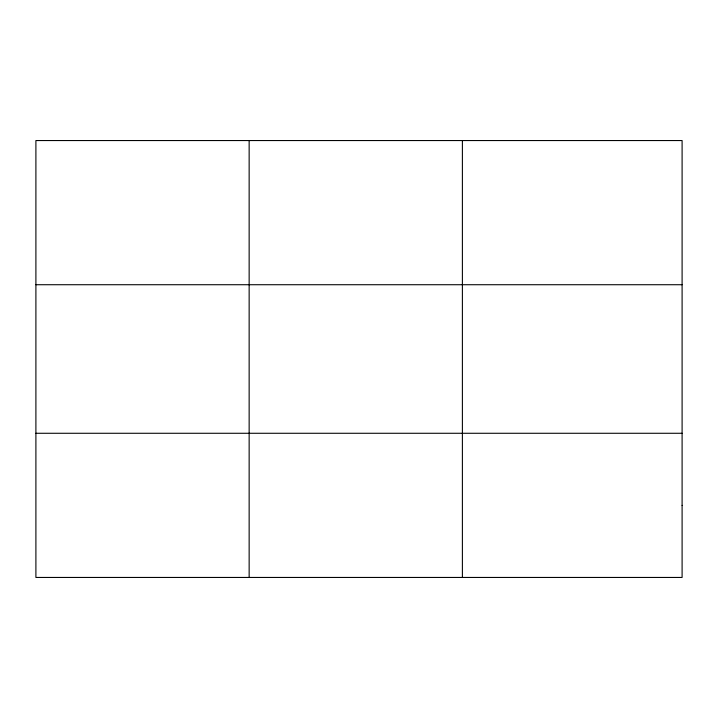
<?xml version="1.0" encoding="UTF-8"?>
<svg xmlns="http://www.w3.org/2000/svg" width="718" height="718" viewBox="0 0 718 718"><rect width="100%" height="100%" fill="white"/><g stroke="black" fill="none" stroke-linecap="round" stroke-linejoin="round"><path stroke-width="1.08" d="M249.146 577.452L249.146 140.548M462.392 577.452L462.392 140.548M35.9 284.723L682.1 284.723M35.9 433.277L682.1 433.277M682.1 505.364L682.1 577.452L35.9 577.452L35.9 140.548L682.1 140.548L682.1 505.364"/></g></svg>
